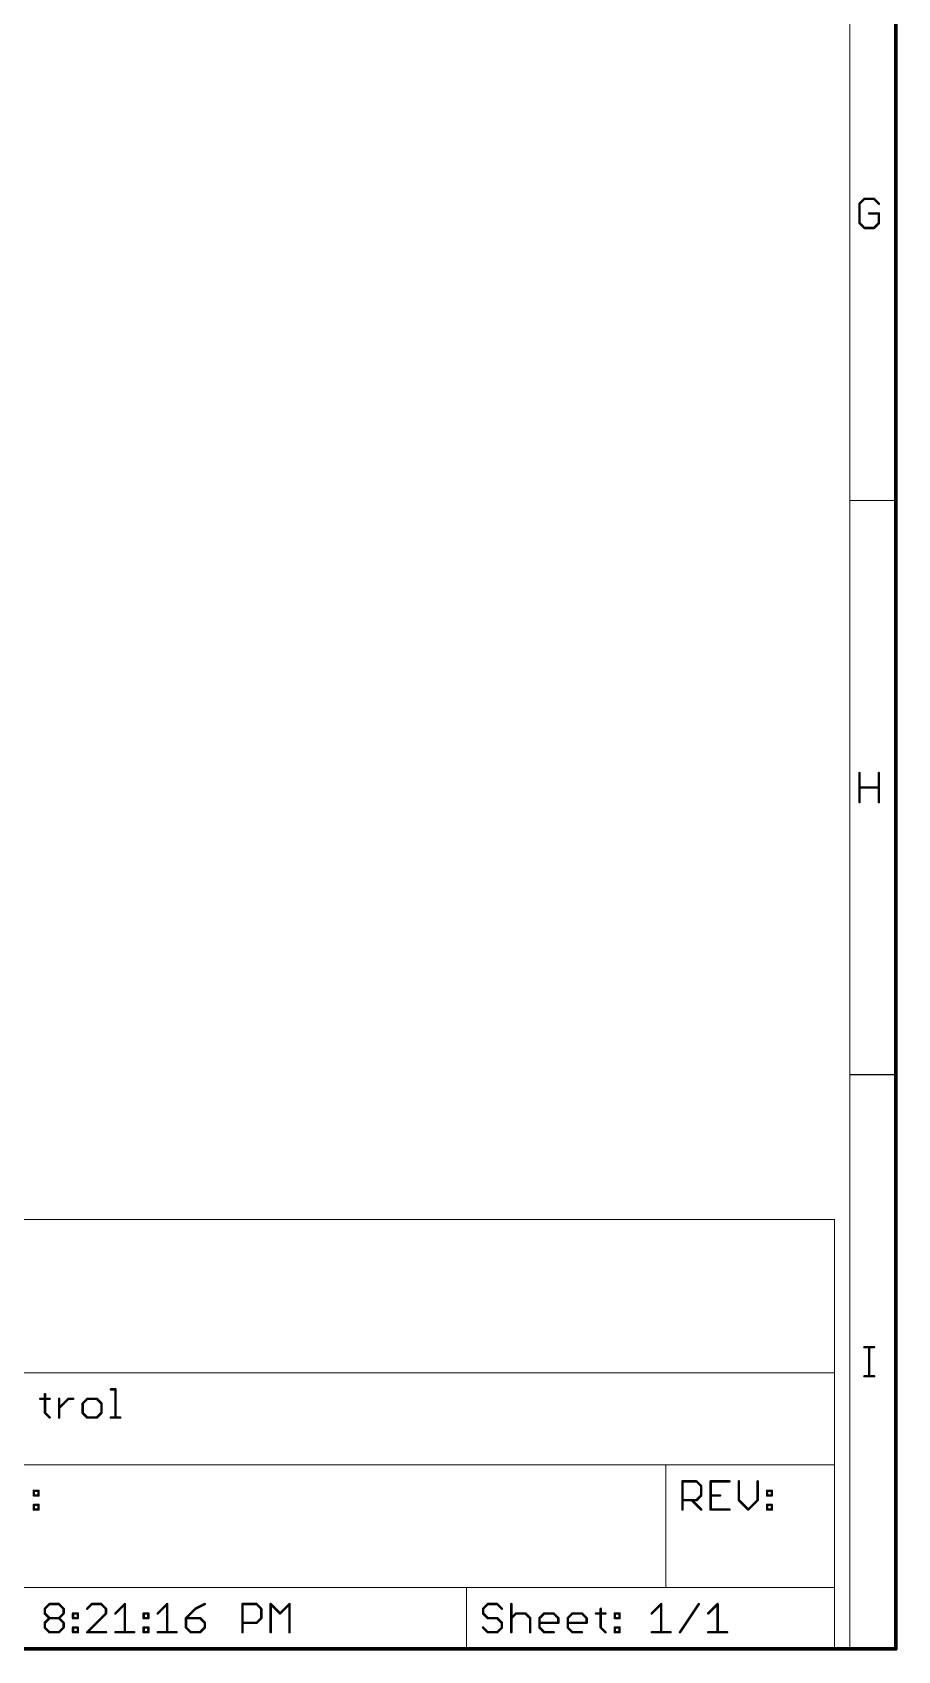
# Model space of a CAD drawing. Extents: x -252 to 307, y -160 to 272.
# Drawn here: x 235.8 to 307.5, y -160.2 to -26.1 of the extents above; entities that cross this region are included whole.
import ezdxf

# ---------------------------------------------------------------- set-up
doc = ezdxf.new("R2010")
doc.units = 0
doc.layers.add('94', color=14, linetype='CONTINUOUS')

msp = doc.modelspace()

# ---------------------------------------------------------------- linework, layer by layer
at = {"layer": '94'}
for points, const_width in [([(307.34, -160.02), (307.34, 271.78)], 0.3), ([(303.53, -160.02), (303.53, 267.97)], 0.1), ([(304.7364, -39.9284), (304.335, -40.3299)], 0.2032), ([(305.5394, -39.9284), (304.7364, -39.9284)], 0.2032), ([(305.9409, -40.3299), (305.5394, -39.9284)], 0.2032), ([(304.335, -40.3299), (304.335, -41.9358)], 0.2032), ([(305.9409, -41.1329), (305.1379, -41.1329)], 0.2032), ([(305.9409, -41.9358), (305.9409, -41.1329)], 0.2032), ([(304.335, -41.9358), (304.7364, -42.3373)], 0.2032), ([(304.7364, -42.3373), (305.5394, -42.3373)], 0.2032), ([(305.5394, -42.3373), (305.9409, -41.9358)], 0.2032), ([(307.34, -64.9111), (303.53, -64.9111)], 0.1), ([(304.335, -89.8917), (304.335, -87.4829)], 0.2032), ([(305.9409, -87.4829), (305.9409, -89.8917)], 0.2032), ([(304.335, -88.6873), (305.9409, -88.6873)], 0.2032), ([(307.34, -112.4656), (303.53, -112.4656)], 0.1), ([(302.26, -124.46), (200.66, -124.46)], 0.1016), ([(302.26, -124.46), (302.26, -137.16)], 0.1016), ([(304.7355, -135.0373), (305.5385, -135.0373)], 0.2032), ([(305.137, -137.4462), (305.137, -135.0373)], 0.2032), ([(200.66, -137.16), (302.26, -137.16)], 0.1016), ([(302.26, -137.16), (302.26, -144.78)], 0.1016), ([(304.7355, -137.4462), (305.5385, -137.4462)], 0.2032), ([(236.4724, -139.3092), (237.252, -139.3092)], 0.2032), ([(236.8622, -138.9194), (236.8622, -140.4786)], 0.2032), ([(238.0316, -140.8684), (238.0316, -139.3092)], 0.2032), ([(238.0316, -140.0888), (238.8112, -139.3092)], 0.2032), ([(238.8112, -139.3092), (239.201, -139.3092)], 0.2032), ([(240.3704, -139.3092), (239.9806, -139.699)], 0.2032), ([(241.15, -139.3092), (240.3704, -139.3092)], 0.2032), ([(241.5398, -139.699), (241.15, -139.3092)], 0.2032), ([(242.3194, -138.5296), (242.7092, -138.5296)], 0.2032), ([(242.7092, -138.5296), (242.7092, -140.8684)], 0.2032), ([(236.8622, -140.4786), (237.252, -140.8684)], 0.2032), ([(239.9806, -139.699), (239.9806, -140.4786)], 0.2032), ([(239.9806, -140.4786), (240.3704, -140.8684)], 0.2032), ([(241.15, -140.8684), (241.5398, -140.4786)], 0.2032), ([(241.5398, -140.4786), (241.5398, -139.699)], 0.2032), ([(240.3704, -140.8684), (241.15, -140.8684)], 0.2032), ([(242.3194, -140.8684), (243.099, -140.8684)], 0.2032), ([(288.29, -144.78), (200.66, -144.78)], 0.1016), ([(302.26, -144.78), (288.29, -144.78)], 0.1016), ([(288.29, -144.78), (288.29, -154.94)], 0.1016), ([(302.26, -144.78), (302.26, -154.94)], 0.1016), ([(289.6616, -148.4884), (289.6616, -146.1496)], 0.2032), ([(289.6616, -146.1496), (290.831, -146.1496)], 0.2032), ([(290.831, -146.1496), (291.2208, -146.5394)], 0.2032), ([(293.5596, -146.1496), (292.0004, -146.1496)], 0.2032), ([(292.0004, -146.1496), (292.0004, -148.4884)], 0.2032), ([(294.3392, -146.1496), (294.3392, -147.7088)], 0.2032), ([(295.8984, -147.7088), (295.8984, -146.1496)], 0.2032), ([(235.9442, -146.9292), (236.334, -146.9292)], 0.2032), ([(235.9442, -147.319), (235.9442, -146.9292)], 0.2032), ([(236.334, -147.319), (235.9442, -147.319)], 0.2032), ([(236.334, -146.9292), (236.334, -147.319)], 0.2032), ([(291.2208, -147.319), (290.831, -147.7088)], 0.2032), ([(291.2208, -146.5394), (291.2208, -147.319)], 0.2032), ([(292.0004, -147.319), (292.78, -147.319)], 0.2032), ([(296.678, -146.9292), (297.0678, -146.9292)], 0.2032), ([(296.678, -147.319), (296.678, -146.9292)], 0.2032), ([(297.0678, -147.319), (296.678, -147.319)], 0.2032), ([(297.0678, -146.9292), (297.0678, -147.319)], 0.2032), ([(235.9442, -148.0986), (236.334, -148.0986)], 0.2032), ([(235.9442, -148.4884), (235.9442, -148.0986)], 0.2032), ([(236.334, -148.4884), (235.9442, -148.4884)], 0.2032), ([(236.334, -148.0986), (236.334, -148.4884)], 0.2032), ([(290.831, -147.7088), (289.6616, -147.7088)], 0.2032), ([(290.4412, -147.7088), (291.2208, -148.4884)], 0.2032), ([(292.0004, -148.4884), (293.5596, -148.4884)], 0.2032), ([(294.3392, -147.7088), (295.1188, -148.4884)], 0.2032), ([(295.1188, -148.4884), (295.8984, -147.7088)], 0.2032), ([(296.678, -148.0986), (297.0678, -148.0986)], 0.2032), ([(296.678, -148.4884), (296.678, -148.0986)], 0.2032), ([(297.0678, -148.4884), (296.678, -148.4884)], 0.2032), ([(297.0678, -148.0986), (297.0678, -148.4884)], 0.2032), ([(200.66, -154.94), (271.78, -154.94)], 0.1016), ([(271.78, -154.94), (271.78, -160.02)], 0.1016), ([(271.78, -154.94), (288.29, -154.94)], 0.1016), ([(288.29, -154.94), (302.26, -154.94)], 0.1016), ([(302.26, -154.94), (302.26, -160.02)], 0.1016), ([(236.8496, -156.6994), (237.2394, -156.3096)], 0.2032), ([(236.8496, -157.0892), (236.8496, -156.6994)], 0.2032), ([(237.2394, -156.3096), (238.019, -156.3096)], 0.2032), ([(238.019, -156.3096), (238.4088, -156.6994)], 0.2032), ([(238.4088, -156.6994), (238.4088, -157.0892)], 0.2032), ([(240.7476, -156.3096), (240.3578, -156.6994)], 0.2032), ([(241.5272, -156.3096), (240.7476, -156.3096)], 0.2032), ([(241.917, -156.6994), (241.5272, -156.3096)], 0.2032), ([(241.917, -157.0892), (241.917, -156.6994)], 0.2032), ([(242.6966, -157.0892), (243.4762, -156.3096)], 0.2032), ([(243.4762, -156.3096), (243.4762, -158.6484)], 0.2032), ([(246.2048, -157.0892), (246.9844, -156.3096)], 0.2032), ([(246.9844, -156.3096), (246.9844, -158.6484)], 0.2032), ([(249.3231, -156.6994), (248.5436, -157.479)], 0.2032), ([(250.1027, -156.3096), (249.3231, -156.6994)], 0.2032), ([(253.2211, -158.6484), (253.2211, -156.3096)], 0.2032), ([(253.2211, -156.3096), (254.3905, -156.3096)], 0.2032), ([(254.3905, -156.3096), (254.7803, -156.6994)], 0.2032), ([(254.7803, -156.6994), (254.7803, -157.479)], 0.2032), ([(255.5599, -158.6484), (255.5599, -156.3096)], 0.2032), ([(255.5599, -156.3096), (256.3395, -157.0892)], 0.2032), ([(256.3395, -157.0892), (257.1191, -156.3096)], 0.2032), ([(257.1191, -156.3096), (257.1191, -158.6484)], 0.2032), ([(273.5414, -156.3096), (273.1516, -156.6994)], 0.2032), ([(273.1516, -156.6994), (273.1516, -157.0892)], 0.2032), ([(274.321, -156.3096), (273.5414, -156.3096)], 0.2032), ([(274.7108, -156.6994), (274.321, -156.3096)], 0.2032), ([(275.4904, -156.3096), (275.4904, -158.6484)], 0.2032), ([(282.8966, -156.6994), (282.8966, -158.2586)], 0.2032), ([(287.1216, -157.0892), (287.9012, -156.3096)], 0.2032), ([(287.9012, -156.3096), (287.9012, -158.6484)], 0.2032), ([(289.4604, -158.6484), (291.0196, -156.3096)], 0.2032), ([(291.7992, -157.0892), (292.5788, -156.3096)], 0.2032), ([(292.5788, -156.3096), (292.5788, -158.6484)], 0.2032), ([(237.2394, -157.479), (236.8496, -157.0892)], 0.2032), ([(236.8496, -157.8688), (237.2394, -157.479)], 0.2032), ([(236.8496, -158.2586), (236.8496, -157.8688)], 0.2032), ([(237.2394, -157.479), (238.019, -157.479)], 0.2032), ([(238.4088, -157.0892), (238.019, -157.479)], 0.2032), ([(238.019, -157.479), (238.4088, -157.8688)], 0.2032), ([(238.4088, -157.8688), (238.4088, -158.2586)], 0.2032), ([(239.1884, -157.0892), (239.5782, -157.0892)], 0.2032), ([(239.1884, -157.479), (239.1884, -157.0892)], 0.2032), ([(239.5782, -157.479), (239.1884, -157.479)], 0.2032), ([(239.5782, -157.0892), (239.5782, -157.479)], 0.2032), ([(240.3578, -158.6484), (241.917, -157.0892)], 0.2032), ([(245.0354, -157.0892), (245.4252, -157.0892)], 0.2032), ([(245.0354, -157.479), (245.0354, -157.0892)], 0.2032), ([(245.4252, -157.479), (245.0354, -157.479)], 0.2032), ([(245.4252, -157.0892), (245.4252, -157.479)], 0.2032), ([(248.5436, -157.479), (248.5436, -158.2586)], 0.2032), ([(249.7129, -157.479), (248.5436, -157.479)], 0.2032), ([(250.1027, -157.8688), (249.7129, -157.479)], 0.2032), ([(250.1027, -158.2586), (250.1027, -157.8688)], 0.2032), ([(254.3905, -157.8688), (253.2211, -157.8688)], 0.2032), ([(254.7803, -157.479), (254.3905, -157.8688)], 0.2032), ([(273.1516, -157.0892), (273.5414, -157.479)], 0.2032), ([(273.5414, -157.479), (274.321, -157.479)], 0.2032), ([(274.321, -157.479), (274.7108, -157.8688)], 0.2032), ([(274.7108, -157.8688), (274.7108, -158.2586)], 0.2032), ([(275.4904, -157.479), (275.8802, -157.0892)], 0.2032), ([(275.8802, -157.0892), (276.6598, -157.0892)], 0.2032), ([(276.6598, -157.0892), (277.0496, -157.479)], 0.2032), ([(277.0496, -157.479), (277.0496, -158.6484)], 0.2032), ([(277.8292, -157.479), (278.219, -157.0892)], 0.2032), ([(277.8292, -158.2586), (277.8292, -157.479)], 0.2032), ([(279.3884, -157.8688), (277.8292, -157.8688)], 0.2032), ([(278.219, -157.0892), (278.9986, -157.0892)], 0.2032), ([(278.9986, -157.0892), (279.3884, -157.479)], 0.2032), ([(279.3884, -157.479), (279.3884, -157.8688)], 0.2032), ([(280.168, -157.479), (280.5578, -157.0892)], 0.2032), ([(280.168, -158.2586), (280.168, -157.479)], 0.2032), ([(281.7272, -157.8688), (280.168, -157.8688)], 0.2032), ([(280.5578, -157.0892), (281.3374, -157.0892)], 0.2032), ([(281.3374, -157.0892), (281.7272, -157.479)], 0.2032), ([(281.7272, -157.479), (281.7272, -157.8688)], 0.2032), ([(282.5068, -157.0892), (283.2864, -157.0892)], 0.2032), ([(284.066, -157.0892), (284.4558, -157.0892)], 0.2032), ([(284.066, -157.479), (284.066, -157.0892)], 0.2032), ([(284.4558, -157.479), (284.066, -157.479)], 0.2032), ([(284.4558, -157.0892), (284.4558, -157.479)], 0.2032), ([(237.2394, -158.6484), (236.8496, -158.2586)], 0.2032), ([(238.019, -158.6484), (237.2394, -158.6484)], 0.2032), ([(238.4088, -158.2586), (238.019, -158.6484)], 0.2032), ([(239.1884, -158.2586), (239.5782, -158.2586)], 0.2032), ([(239.1884, -158.6484), (239.1884, -158.2586)], 0.2032), ([(239.5782, -158.6484), (239.1884, -158.6484)], 0.2032), ([(239.5782, -158.2586), (239.5782, -158.6484)], 0.2032), ([(241.917, -158.6484), (240.3578, -158.6484)], 0.2032), ([(242.6966, -158.6484), (244.2558, -158.6484)], 0.2032), ([(245.0354, -158.2586), (245.4252, -158.2586)], 0.2032), ([(245.0354, -158.6484), (245.0354, -158.2586)], 0.2032), ([(245.4252, -158.6484), (245.0354, -158.6484)], 0.2032), ([(245.4252, -158.2586), (245.4252, -158.6484)], 0.2032), ([(246.2048, -158.6484), (247.764, -158.6484)], 0.2032), ([(248.5436, -158.2586), (248.9333, -158.6484)], 0.2032), ([(248.9333, -158.6484), (249.7129, -158.6484)], 0.2032), ([(249.7129, -158.6484), (250.1027, -158.2586)], 0.2032), ([(273.5414, -158.6484), (273.1516, -158.2586)], 0.2032), ([(274.321, -158.6484), (273.5414, -158.6484)], 0.2032), ([(274.7108, -158.2586), (274.321, -158.6484)], 0.2032), ([(278.219, -158.6484), (277.8292, -158.2586)], 0.2032), ([(278.9986, -158.6484), (278.219, -158.6484)], 0.2032), ([(280.5578, -158.6484), (280.168, -158.2586)], 0.2032), ([(281.3374, -158.6484), (280.5578, -158.6484)], 0.2032), ([(282.8966, -158.2586), (283.2864, -158.6484)], 0.2032), ([(284.066, -158.2586), (284.4558, -158.2586)], 0.2032), ([(284.066, -158.6484), (284.066, -158.2586)], 0.2032), ([(284.4558, -158.6484), (284.066, -158.6484)], 0.2032), ([(284.4558, -158.2586), (284.4558, -158.6484)], 0.2032), ([(287.1216, -158.6484), (288.6808, -158.6484)], 0.2032), ([(291.7992, -158.6484), (293.3584, -158.6484)], 0.2032), ([(-251.46, -160.02), (307.34, -160.02)], 0.3), ([(200.66, -160.02), (271.78, -160.02)], 0.1016), ([(271.78, -160.02), (302.26, -160.02)], 0.1016)]:
    msp.add_lwpolyline(points, dxfattribs=dict(at, const_width=const_width))
for points, const_width in [([(304.7364, -39.8776, 1), (304.7364, -39.9792)], 0.1016), ([(304.7724, -39.9643, 1), (304.7005, -39.8925)], 0.1016), ([(305.5753, -39.8925, 1), (305.5035, -39.9643)], 0.1016), ([(305.5394, -39.9792, 1), (305.5394, -39.8776)], 0.1016), ([(304.3858, -40.3299, 1), (304.2842, -40.3299)], 0.1016), ([(304.2991, -40.294, 1), (304.3709, -40.3658)], 0.1016), ([(305.1379, -41.0821, 1), (305.1379, -41.1837)], 0.1016), ([(305.9917, -41.1329, 1), (305.8901, -41.1329)], 0.1016), ([(305.905, -40.3658, 1), (305.9768, -40.294)], 0.1016), ([(305.9409, -41.1837, 1), (305.9409, -41.0821)], 0.1016), ([(304.3709, -41.8999, 1), (304.2991, -41.9717)], 0.1016), ([(304.2842, -41.9358, 1), (304.3858, -41.9358)], 0.1016), ([(304.7364, -42.2865, 1), (304.7364, -42.3881)], 0.1016), ([(304.7005, -42.3732, 1), (304.7724, -42.3014)], 0.1016), ([(305.5035, -42.3014, 1), (305.5753, -42.3732)], 0.1016), ([(305.5394, -42.3881, 1), (305.5394, -42.2865)], 0.1016), ([(305.8901, -41.9358, 1), (305.9917, -41.9358)], 0.1016), ([(305.9768, -41.9717, 1), (305.905, -41.8999)], 0.1016), ([(303.53, -64.8861, 1), (303.53, -64.9361)], 0.05), ([(307.34, -64.9361, 1), (307.34, -64.8861)], 0.05), ([(304.3858, -87.4829, 1), (304.2842, -87.4829)], 0.1016), ([(305.9917, -87.4829, 1), (305.8901, -87.4829)], 0.1016), ([(304.335, -88.6365, 1), (304.335, -88.7381)], 0.1016), ([(305.9409, -88.7381, 1), (305.9409, -88.6365)], 0.1016), ([(304.2842, -89.8917, 1), (304.3858, -89.8917)], 0.1016), ([(305.8901, -89.8917, 1), (305.9917, -89.8917)], 0.1016), ([(303.53, -112.4406, 1), (303.53, -112.4906)], 0.05), ([(307.34, -112.4906, 1), (307.34, -112.4406)], 0.05), ([(302.2854, -124.46, 1), (302.2346, -124.46)], 0.0508), ([(302.26, -124.4854, 1), (302.26, -124.4346)], 0.0508), ([(304.7355, -134.9865, 1), (304.7355, -135.0881)], 0.1016), ([(305.1878, -135.0373, 1), (305.0862, -135.0373)], 0.1016), ([(305.5385, -135.0881, 1), (305.5385, -134.9865)], 0.1016), ([(302.2854, -137.16, 1), (302.2346, -137.16)], 0.0508), ([(302.2346, -137.16, 1), (302.2854, -137.16)], 0.0508), ([(302.26, -137.1854, 1), (302.26, -137.1346)], 0.0508), ([(304.7355, -137.3954, 1), (304.7355, -137.497)], 0.1016), ([(305.0862, -137.4462, 1), (305.1878, -137.4462)], 0.1016), ([(305.5385, -137.497, 1), (305.5385, -137.3954)], 0.1016), ([(236.4724, -139.2584, 1), (236.4724, -139.36)], 0.1016), ([(236.913, -138.9194, 1), (236.8114, -138.9194)], 0.1016), ([(237.252, -139.36, 1), (237.252, -139.2584)], 0.1016), ([(238.0824, -139.3092, 1), (237.9808, -139.3092)], 0.1016), ([(238.8112, -139.2584, 1), (238.8112, -139.36)], 0.1016), ([(238.8471, -139.3451, 1), (238.7752, -139.2733)], 0.1016), ([(239.201, -139.36, 1), (239.201, -139.2584)], 0.1016), ([(240.3704, -139.2584, 1), (240.3704, -139.36)], 0.1016), ([(240.4063, -139.3451, 1), (240.3344, -139.2733)], 0.1016), ([(241.1859, -139.2733, 1), (241.114, -139.3451)], 0.1016), ([(241.15, -139.36, 1), (241.15, -139.2584)], 0.1016), ([(242.3194, -138.4788, 1), (242.3194, -138.5804)], 0.1016), ([(242.76, -138.5296, 1), (242.6584, -138.5296)], 0.1016), ([(242.7092, -138.5804, 1), (242.7092, -138.4788)], 0.1016), ([(236.8981, -140.4427, 1), (236.8263, -140.5145)], 0.1016), ([(236.8114, -140.4786, 1), (236.913, -140.4786)], 0.1016), ([(237.9957, -140.0529, 1), (238.0675, -140.1247)], 0.1016), ([(239.9446, -139.6631, 1), (240.0165, -139.7349)], 0.1016), ([(240.0165, -140.4427, 1), (239.9446, -140.5145)], 0.1016), ([(240.0314, -139.699, 1), (239.9298, -139.699)], 0.1016), ([(239.9298, -140.4786, 1), (240.0314, -140.4786)], 0.1016), ([(241.5906, -139.699, 1), (241.489, -139.699)], 0.1016), ([(241.489, -140.4786, 1), (241.5906, -140.4786)], 0.1016), ([(241.5038, -139.7349, 1), (241.5757, -139.6631)], 0.1016), ([(241.5757, -140.5145, 1), (241.5038, -140.4427)], 0.1016), ([(237.2161, -140.9043, 1), (237.2879, -140.8325)], 0.1016), ([(237.9808, -140.8684, 1), (238.0824, -140.8684)], 0.1016), ([(240.3704, -140.8176, 1), (240.3704, -140.9192)], 0.1016), ([(240.3344, -140.9043, 1), (240.4063, -140.8325)], 0.1016), ([(241.114, -140.8325, 1), (241.1859, -140.9043)], 0.1016), ([(241.15, -140.9192, 1), (241.15, -140.8176)], 0.1016), ([(242.3194, -140.8176, 1), (242.3194, -140.9192)], 0.1016), ([(242.6584, -140.8684, 1), (242.76, -140.8684)], 0.1016), ([(243.099, -140.9192, 1), (243.099, -140.8176)], 0.1016), ([(288.29, -144.7546, 1), (288.29, -144.8054)], 0.0508), ([(288.3154, -144.78, 1), (288.2646, -144.78)], 0.0508), ([(288.29, -144.8054, 1), (288.29, -144.7546)], 0.0508), ([(302.2854, -144.78, 1), (302.2346, -144.78)], 0.0508), ([(302.26, -144.8054, 1), (302.26, -144.7546)], 0.0508), ([(289.7124, -146.1496, 1), (289.6108, -146.1496)], 0.1016), ([(289.6616, -146.0988, 1), (289.6616, -146.2004)], 0.1016), ([(290.8669, -146.1137, 1), (290.7951, -146.1855)], 0.1016), ([(290.831, -146.2004, 1), (290.831, -146.0988)], 0.1016), ([(292.0004, -146.0988, 1), (292.0004, -146.2004)], 0.1016), ([(292.0512, -146.1496, 1), (291.9496, -146.1496)], 0.1016), ([(293.5596, -146.2004, 1), (293.5596, -146.0988)], 0.1016), ([(294.39, -146.1496, 1), (294.2884, -146.1496)], 0.1016), ([(295.9492, -146.1496, 1), (295.8476, -146.1496)], 0.1016), ([(302.2346, -144.78, 1), (302.2854, -144.78)], 0.0508), ([(235.9442, -146.8784, 1), (235.9442, -146.98)], 0.1016), ([(235.995, -146.9292, 1), (235.8934, -146.9292)], 0.1016), ([(235.9442, -147.2682, 1), (235.9442, -147.3698)], 0.1016), ([(235.8934, -147.319, 1), (235.995, -147.319)], 0.1016), ([(236.3848, -146.9292, 1), (236.2832, -146.9292)], 0.1016), ([(236.2832, -147.319, 1), (236.3848, -147.319)], 0.1016), ([(236.334, -146.98, 1), (236.334, -146.8784)], 0.1016), ([(236.334, -147.3698, 1), (236.334, -147.2682)], 0.1016), ([(291.2716, -146.5394, 1), (291.17, -146.5394)], 0.1016), ([(291.17, -147.319, 1), (291.2716, -147.319)], 0.1016), ([(291.1849, -146.5753, 1), (291.2567, -146.5035)], 0.1016), ([(291.2567, -147.3549, 1), (291.1849, -147.2831)], 0.1016), ([(292.0004, -147.2682, 1), (292.0004, -147.3698)], 0.1016), ([(292.78, -147.3698, 1), (292.78, -147.2682)], 0.1016), ([(296.678, -146.8784, 1), (296.678, -146.98)], 0.1016), ([(296.7288, -146.9292, 1), (296.6272, -146.9292)], 0.1016), ([(296.678, -147.2682, 1), (296.678, -147.3698)], 0.1016), ([(296.6272, -147.319, 1), (296.7288, -147.319)], 0.1016), ([(297.1186, -146.9292, 1), (297.017, -146.9292)], 0.1016), ([(297.017, -147.319, 1), (297.1186, -147.319)], 0.1016), ([(297.0678, -146.98, 1), (297.0678, -146.8784)], 0.1016), ([(297.0678, -147.3698, 1), (297.0678, -147.2682)], 0.1016), ([(235.9442, -148.0478, 1), (235.9442, -148.1494)], 0.1016), ([(235.995, -148.0986, 1), (235.8934, -148.0986)], 0.1016), ([(235.9442, -148.4376, 1), (235.9442, -148.5392)], 0.1016), ([(235.8934, -148.4884, 1), (235.995, -148.4884)], 0.1016), ([(236.3848, -148.0986, 1), (236.2832, -148.0986)], 0.1016), ([(236.2832, -148.4884, 1), (236.3848, -148.4884)], 0.1016), ([(236.334, -148.1494, 1), (236.334, -148.0478)], 0.1016), ([(236.334, -148.5392, 1), (236.334, -148.4376)], 0.1016), ([(289.6616, -147.658, 1), (289.6616, -147.7596)], 0.1016), ([(289.6108, -148.4884, 1), (289.7124, -148.4884)], 0.1016), ([(290.4771, -147.6729, 1), (290.4053, -147.7447)], 0.1016), ([(290.7951, -147.6729, 1), (290.8669, -147.7447)], 0.1016), ([(290.831, -147.7596, 1), (290.831, -147.658)], 0.1016), ([(291.1849, -148.5243, 1), (291.2567, -148.4525)], 0.1016), ([(292.0004, -148.4376, 1), (292.0004, -148.5392)], 0.1016), ([(291.9496, -148.4884, 1), (292.0512, -148.4884)], 0.1016), ([(293.5596, -148.5392, 1), (293.5596, -148.4376)], 0.1016), ([(294.3751, -147.6729, 1), (294.3033, -147.7447)], 0.1016), ([(294.2884, -147.7088, 1), (294.39, -147.7088)], 0.1016), ([(295.0829, -148.4525, 1), (295.1547, -148.5243)], 0.1016), ([(295.0829, -148.5243, 1), (295.1547, -148.4525)], 0.1016), ([(295.8476, -147.7088, 1), (295.9492, -147.7088)], 0.1016), ([(295.9343, -147.7447, 1), (295.8625, -147.6729)], 0.1016), ([(296.678, -148.0478, 1), (296.678, -148.1494)], 0.1016), ([(296.7288, -148.0986, 1), (296.6272, -148.0986)], 0.1016), ([(296.678, -148.4376, 1), (296.678, -148.5392)], 0.1016), ([(296.6272, -148.4884, 1), (296.7288, -148.4884)], 0.1016), ([(297.1186, -148.0986, 1), (297.017, -148.0986)], 0.1016), ([(297.017, -148.4884, 1), (297.1186, -148.4884)], 0.1016), ([(297.0678, -148.1494, 1), (297.0678, -148.0478)], 0.1016), ([(297.0678, -148.5392, 1), (297.0678, -148.4376)], 0.1016), ([(271.8054, -154.94, 1), (271.7546, -154.94)], 0.0508), ([(271.78, -154.9146, 1), (271.78, -154.9654)], 0.0508), ([(271.78, -154.9654, 1), (271.78, -154.9146)], 0.0508), ([(288.29, -154.9146, 1), (288.29, -154.9654)], 0.0508), ([(288.2646, -154.94, 1), (288.3154, -154.94)], 0.0508), ([(288.29, -154.9654, 1), (288.29, -154.9146)], 0.0508), ([(302.2854, -154.94, 1), (302.2346, -154.94)], 0.0508), ([(302.2346, -154.94, 1), (302.2854, -154.94)], 0.0508), ([(302.26, -154.9654, 1), (302.26, -154.9146)], 0.0508), ([(236.8136, -156.6635, 1), (236.8855, -156.7353)], 0.1016), ([(236.9004, -156.6994, 1), (236.7988, -156.6994)], 0.1016), ([(237.2394, -156.2588, 1), (237.2394, -156.3604)], 0.1016), ([(237.2753, -156.3455, 1), (237.2034, -156.2737)], 0.1016), ([(238.0549, -156.2737, 1), (237.983, -156.3455)], 0.1016), ([(238.019, -156.3604, 1), (238.019, -156.2588)], 0.1016), ([(238.4596, -156.6994, 1), (238.358, -156.6994)], 0.1016), ([(238.3728, -156.7353, 1), (238.4447, -156.6635)], 0.1016), ([(240.3218, -156.6635, 1), (240.3937, -156.7353)], 0.1016), ([(240.7476, -156.2588, 1), (240.7476, -156.3604)], 0.1016), ([(240.7835, -156.3455, 1), (240.7116, -156.2737)], 0.1016), ([(241.5631, -156.2737, 1), (241.4912, -156.3455)], 0.1016), ([(241.5272, -156.3604, 1), (241.5272, -156.2588)], 0.1016), ([(241.9678, -156.6994, 1), (241.8662, -156.6994)], 0.1016), ([(241.881, -156.7353, 1), (241.9529, -156.6635)], 0.1016), ([(243.527, -156.3096, 1), (243.4254, -156.3096)], 0.1016), ([(243.5121, -156.3455, 1), (243.4402, -156.2737)], 0.1016), ([(247.0352, -156.3096, 1), (246.9335, -156.3096)], 0.1016), ([(247.0203, -156.3455, 1), (246.9484, -156.2737)], 0.1016), ([(249.3004, -156.654, 1), (249.3459, -156.7448)], 0.1016), ([(249.3591, -156.7353, 1), (249.2872, -156.6635)], 0.1016), ([(250.1255, -156.355, 1), (250.08, -156.2642)], 0.1016), ([(253.2719, -156.3096, 1), (253.1703, -156.3096)], 0.1016), ([(253.2211, -156.2588, 1), (253.2211, -156.3604)], 0.1016), ([(254.4265, -156.2737, 1), (254.3546, -156.3455)], 0.1016), ([(254.3905, -156.3604, 1), (254.3905, -156.2588)], 0.1016), ([(254.8311, -156.6994, 1), (254.7295, -156.6994)], 0.1016), ([(254.7444, -156.7353, 1), (254.8163, -156.6635)], 0.1016), ([(255.6107, -156.3096, 1), (255.5091, -156.3096)], 0.1016), ([(255.5959, -156.2737, 1), (255.524, -156.3455)], 0.1016), ([(257.1699, -156.3096, 1), (257.0683, -156.3096)], 0.1016), ([(257.1551, -156.3455, 1), (257.0832, -156.2737)], 0.1016), ([(273.2024, -156.6994, 1), (273.1008, -156.6994)], 0.1016), ([(273.1157, -156.6635, 1), (273.1875, -156.7353)], 0.1016), ([(273.5414, -156.2588, 1), (273.5414, -156.3604)], 0.1016), ([(273.5773, -156.3455, 1), (273.5055, -156.2737)], 0.1016), ([(274.3569, -156.2737, 1), (274.2851, -156.3455)], 0.1016), ([(274.321, -156.3604, 1), (274.321, -156.2588)], 0.1016), ([(274.6749, -156.7353, 1), (274.7467, -156.6635)], 0.1016), ([(275.5412, -156.3096, 1), (275.4396, -156.3096)], 0.1016), ([(282.9474, -156.6994, 1), (282.8458, -156.6994)], 0.1016), ([(287.952, -156.3096, 1), (287.8504, -156.3096)], 0.1016), ([(287.9371, -156.3455, 1), (287.8653, -156.2737)], 0.1016), ([(291.0619, -156.3378, 1), (290.9773, -156.2814)], 0.1016), ([(292.6296, -156.3096, 1), (292.528, -156.3096)], 0.1016), ([(292.6147, -156.3455, 1), (292.5429, -156.2737)], 0.1016), ([(236.8855, -157.0533, 1), (236.8136, -157.1251)], 0.1016), ([(236.8136, -157.8329, 1), (236.8855, -157.9047)], 0.1016), ([(236.7988, -157.0892, 1), (236.9004, -157.0892)], 0.1016), ([(236.9004, -157.8688, 1), (236.7988, -157.8688)], 0.1016), ([(237.2394, -157.4282, 1), (237.2394, -157.5298)], 0.1016), ([(237.2753, -157.5149, 1), (237.2034, -157.4431)], 0.1016), ([(237.2034, -157.5149, 1), (237.2753, -157.4431)], 0.1016), ([(238.0549, -157.4431, 1), (237.983, -157.5149)], 0.1016), ([(237.983, -157.4431, 1), (238.0549, -157.5149)], 0.1016), ([(238.019, -157.5298, 1), (238.019, -157.4282)], 0.1016), ([(238.358, -157.0892, 1), (238.4596, -157.0892)], 0.1016), ([(238.4596, -157.8688, 1), (238.358, -157.8688)], 0.1016), ([(238.4447, -157.1251, 1), (238.3728, -157.0533)], 0.1016), ([(238.3728, -157.9047, 1), (238.4447, -157.8329)], 0.1016), ([(239.1884, -157.0384, 1), (239.1884, -157.14)], 0.1016), ([(239.2392, -157.0892, 1), (239.1376, -157.0892)], 0.1016), ([(239.1884, -157.4282, 1), (239.1884, -157.5298)], 0.1016), ([(239.1376, -157.479, 1), (239.2392, -157.479)], 0.1016), ([(239.629, -157.0892, 1), (239.5274, -157.0892)], 0.1016), ([(239.5274, -157.479, 1), (239.629, -157.479)], 0.1016), ([(239.5782, -157.14, 1), (239.5782, -157.0384)], 0.1016), ([(239.5782, -157.5298, 1), (239.5782, -157.4282)], 0.1016), ([(241.8662, -157.0892, 1), (241.9678, -157.0892)], 0.1016), ([(241.9529, -157.1251, 1), (241.881, -157.0533)], 0.1016), ([(242.6606, -157.0533, 1), (242.7325, -157.1251)], 0.1016), ([(245.0354, -157.0384, 1), (245.0354, -157.14)], 0.1016), ([(245.0862, -157.0892, 1), (244.9846, -157.0892)], 0.1016), ([(245.0354, -157.4282, 1), (245.0354, -157.5298)], 0.1016), ([(244.9846, -157.479, 1), (245.0862, -157.479)], 0.1016), ([(245.476, -157.0892, 1), (245.3744, -157.0892)], 0.1016), ([(245.3744, -157.479, 1), (245.476, -157.479)], 0.1016), ([(245.4252, -157.14, 1), (245.4252, -157.0384)], 0.1016), ([(245.4252, -157.5298, 1), (245.4252, -157.4282)], 0.1016), ([(246.1688, -157.0533, 1), (246.2407, -157.1251)], 0.1016), ([(248.5076, -157.4431, 1), (248.5795, -157.5149)], 0.1016), ([(248.5944, -157.479, 1), (248.4928, -157.479)], 0.1016), ([(248.5436, -157.4282, 1), (248.5436, -157.5298)], 0.1016), ([(249.7489, -157.4431, 1), (249.677, -157.5149)], 0.1016), ([(249.7129, -157.5298, 1), (249.7129, -157.4282)], 0.1016), ([(250.1535, -157.8688, 1), (250.0519, -157.8688)], 0.1016), ([(250.0668, -157.9047, 1), (250.1387, -157.8329)], 0.1016), ([(253.2211, -157.818, 1), (253.2211, -157.9196)], 0.1016), ([(254.3546, -157.8329, 1), (254.4265, -157.9047)], 0.1016), ([(254.3905, -157.9196, 1), (254.3905, -157.818)], 0.1016), ([(254.7295, -157.479, 1), (254.8311, -157.479)], 0.1016), ([(254.8163, -157.5149, 1), (254.7444, -157.4431)], 0.1016), ([(256.3036, -157.0533, 1), (256.3755, -157.1251)], 0.1016), ([(256.3036, -157.1251, 1), (256.3755, -157.0533)], 0.1016), ([(273.1875, -157.0533, 1), (273.1157, -157.1251)], 0.1016), ([(273.1008, -157.0892, 1), (273.2024, -157.0892)], 0.1016), ([(273.5414, -157.4282, 1), (273.5414, -157.5298)], 0.1016), ([(273.5055, -157.5149, 1), (273.5773, -157.4431)], 0.1016), ([(274.3569, -157.4431, 1), (274.2851, -157.5149)], 0.1016), ([(274.321, -157.5298, 1), (274.321, -157.4282)], 0.1016), ([(274.7616, -157.8688, 1), (274.66, -157.8688)], 0.1016), ([(274.6749, -157.9047, 1), (274.7467, -157.8329)], 0.1016), ([(275.4545, -157.4431, 1), (275.5263, -157.5149)], 0.1016), ([(275.8802, -157.0384, 1), (275.8802, -157.14)], 0.1016), ([(275.9161, -157.1251, 1), (275.8443, -157.0533)], 0.1016), ([(276.6957, -157.0533, 1), (276.6239, -157.1251)], 0.1016), ([(276.6598, -157.14, 1), (276.6598, -157.0384)], 0.1016), ([(277.1004, -157.479, 1), (276.9988, -157.479)], 0.1016), ([(277.0137, -157.5149, 1), (277.0855, -157.4431)], 0.1016), ([(277.88, -157.479, 1), (277.7784, -157.479)], 0.1016), ([(277.7933, -157.4431, 1), (277.8651, -157.5149)], 0.1016), ([(277.8292, -157.818, 1), (277.8292, -157.9196)], 0.1016), ([(278.219, -157.0384, 1), (278.219, -157.14)], 0.1016), ([(278.2549, -157.1251, 1), (278.1831, -157.0533)], 0.1016), ([(279.0345, -157.0533, 1), (278.9627, -157.1251)], 0.1016), ([(278.9986, -157.14, 1), (278.9986, -157.0384)], 0.1016), ([(279.4392, -157.479, 1), (279.3376, -157.479)], 0.1016), ([(279.3376, -157.8688, 1), (279.4392, -157.8688)], 0.1016), ([(279.3525, -157.5149, 1), (279.4243, -157.4431)], 0.1016), ([(279.3884, -157.9196, 1), (279.3884, -157.818)], 0.1016), ([(280.2188, -157.479, 1), (280.1172, -157.479)], 0.1016), ([(280.1321, -157.4431, 1), (280.2039, -157.5149)], 0.1016), ([(280.168, -157.818, 1), (280.168, -157.9196)], 0.1016), ([(280.5578, -157.0384, 1), (280.5578, -157.14)], 0.1016), ([(280.5937, -157.1251, 1), (280.5219, -157.0533)], 0.1016), ([(281.3733, -157.0533, 1), (281.3015, -157.1251)], 0.1016), ([(281.3374, -157.14, 1), (281.3374, -157.0384)], 0.1016), ([(281.778, -157.479, 1), (281.6764, -157.479)], 0.1016), ([(281.6764, -157.8688, 1), (281.778, -157.8688)], 0.1016), ([(281.6913, -157.5149, 1), (281.7631, -157.4431)], 0.1016), ([(281.7272, -157.9196, 1), (281.7272, -157.818)], 0.1016), ([(282.5068, -157.0384, 1), (282.5068, -157.14)], 0.1016), ([(283.2864, -157.14, 1), (283.2864, -157.0384)], 0.1016), ([(284.066, -157.0384, 1), (284.066, -157.14)], 0.1016), ([(284.1168, -157.0892, 1), (284.0152, -157.0892)], 0.1016), ([(284.066, -157.4282, 1), (284.066, -157.5298)], 0.1016), ([(284.0152, -157.479, 1), (284.1168, -157.479)], 0.1016), ([(284.5066, -157.0892, 1), (284.405, -157.0892)], 0.1016), ([(284.405, -157.479, 1), (284.5066, -157.479)], 0.1016), ([(284.4558, -157.14, 1), (284.4558, -157.0384)], 0.1016), ([(284.4558, -157.5298, 1), (284.4558, -157.4282)], 0.1016), ([(287.0857, -157.0533, 1), (287.1575, -157.1251)], 0.1016), ([(291.7633, -157.0533, 1), (291.8351, -157.1251)], 0.1016), ([(236.8855, -158.2227, 1), (236.8136, -158.2945)], 0.1016), ([(236.7988, -158.2586, 1), (236.9004, -158.2586)], 0.1016), ([(237.2394, -158.5976, 1), (237.2394, -158.6992)], 0.1016), ([(237.2034, -158.6843, 1), (237.2753, -158.6125)], 0.1016), ([(237.983, -158.6125, 1), (238.0549, -158.6843)], 0.1016), ([(238.019, -158.6992, 1), (238.019, -158.5976)], 0.1016), ([(238.358, -158.2586, 1), (238.4596, -158.2586)], 0.1016), ([(238.4447, -158.2945, 1), (238.3728, -158.2227)], 0.1016), ([(239.1884, -158.2078, 1), (239.1884, -158.3094)], 0.1016), ([(239.2392, -158.2586, 1), (239.1376, -158.2586)], 0.1016), ([(239.1884, -158.5976, 1), (239.1884, -158.6992)], 0.1016), ([(239.1376, -158.6484, 1), (239.2392, -158.6484)], 0.1016), ([(239.629, -158.2586, 1), (239.5274, -158.2586)], 0.1016), ([(239.5274, -158.6484, 1), (239.629, -158.6484)], 0.1016), ([(239.5782, -158.3094, 1), (239.5782, -158.2078)], 0.1016), ([(239.5782, -158.6992, 1), (239.5782, -158.5976)], 0.1016), ([(240.3218, -158.6125, 1), (240.3937, -158.6843)], 0.1016), ([(240.3578, -158.5976, 1), (240.3578, -158.6992)], 0.1016), ([(241.917, -158.6992, 1), (241.917, -158.5976)], 0.1016), ([(242.6966, -158.5976, 1), (242.6966, -158.6992)], 0.1016), ([(243.4254, -158.6484, 1), (243.527, -158.6484)], 0.1016), ([(244.2558, -158.6992, 1), (244.2558, -158.5976)], 0.1016), ([(245.0354, -158.2078, 1), (245.0354, -158.3094)], 0.1016), ([(245.0862, -158.2586, 1), (244.9846, -158.2586)], 0.1016), ([(245.0354, -158.5976, 1), (245.0354, -158.6992)], 0.1016), ([(244.9846, -158.6484, 1), (245.0862, -158.6484)], 0.1016), ([(245.476, -158.2586, 1), (245.3744, -158.2586)], 0.1016), ([(245.3744, -158.6484, 1), (245.476, -158.6484)], 0.1016), ([(245.4252, -158.3094, 1), (245.4252, -158.2078)], 0.1016), ([(245.4252, -158.6992, 1), (245.4252, -158.5976)], 0.1016), ([(246.2048, -158.5976, 1), (246.2048, -158.6992)], 0.1016), ([(246.9335, -158.6484, 1), (247.0352, -158.6484)], 0.1016), ([(247.764, -158.6992, 1), (247.764, -158.5976)], 0.1016), ([(248.5795, -158.2227, 1), (248.5076, -158.2945)], 0.1016), ([(248.4928, -158.2586, 1), (248.5944, -158.2586)], 0.1016), ([(248.9333, -158.5976, 1), (248.9333, -158.6992)], 0.1016), ([(248.8974, -158.6843, 1), (248.9693, -158.6125)], 0.1016), ([(249.677, -158.6125, 1), (249.7489, -158.6843)], 0.1016), ([(249.7129, -158.6992, 1), (249.7129, -158.5976)], 0.1016), ([(250.0519, -158.2586, 1), (250.1535, -158.2586)], 0.1016), ([(250.1387, -158.2945, 1), (250.0668, -158.2227)], 0.1016), ([(253.1703, -158.6484, 1), (253.2719, -158.6484)], 0.1016), ([(255.5091, -158.6484, 1), (255.6107, -158.6484)], 0.1016), ([(257.0683, -158.6484, 1), (257.1699, -158.6484)], 0.1016), ([(273.1875, -158.2227, 1), (273.1157, -158.2945)], 0.1016), ([(273.5414, -158.5976, 1), (273.5414, -158.6992)], 0.1016), ([(273.5055, -158.6843, 1), (273.5773, -158.6125)], 0.1016), ([(274.2851, -158.6125, 1), (274.3569, -158.6843)], 0.1016), ([(274.321, -158.6992, 1), (274.321, -158.5976)], 0.1016), ([(274.66, -158.2586, 1), (274.7616, -158.2586)], 0.1016), ([(274.7467, -158.2945, 1), (274.6749, -158.2227)], 0.1016), ([(275.4396, -158.6484, 1), (275.5412, -158.6484)], 0.1016), ([(276.9988, -158.6484, 1), (277.1004, -158.6484)], 0.1016), ([(277.8651, -158.2227, 1), (277.7933, -158.2945)], 0.1016), ([(277.7784, -158.2586, 1), (277.88, -158.2586)], 0.1016), ([(278.219, -158.5976, 1), (278.219, -158.6992)], 0.1016), ([(278.1831, -158.6843, 1), (278.2549, -158.6125)], 0.1016), ([(278.9986, -158.6992, 1), (278.9986, -158.5976)], 0.1016), ([(280.2039, -158.2227, 1), (280.1321, -158.2945)], 0.1016), ([(280.1172, -158.2586, 1), (280.2188, -158.2586)], 0.1016), ([(280.5578, -158.5976, 1), (280.5578, -158.6992)], 0.1016), ([(280.5219, -158.6843, 1), (280.5937, -158.6125)], 0.1016), ([(281.3374, -158.6992, 1), (281.3374, -158.5976)], 0.1016), ([(282.9325, -158.2227, 1), (282.8607, -158.2945)], 0.1016), ([(282.8458, -158.2586, 1), (282.9474, -158.2586)], 0.1016), ([(283.2505, -158.6843, 1), (283.3223, -158.6125)], 0.1016), ([(284.066, -158.2078, 1), (284.066, -158.3094)], 0.1016), ([(284.1168, -158.2586, 1), (284.0152, -158.2586)], 0.1016), ([(284.066, -158.5976, 1), (284.066, -158.6992)], 0.1016), ([(284.0152, -158.6484, 1), (284.1168, -158.6484)], 0.1016), ([(284.5066, -158.2586, 1), (284.405, -158.2586)], 0.1016), ([(284.405, -158.6484, 1), (284.5066, -158.6484)], 0.1016), ([(284.4558, -158.3094, 1), (284.4558, -158.2078)], 0.1016), ([(284.4558, -158.6992, 1), (284.4558, -158.5976)], 0.1016), ([(287.1216, -158.5976, 1), (287.1216, -158.6992)], 0.1016), ([(287.8504, -158.6484, 1), (287.952, -158.6484)], 0.1016), ([(288.6808, -158.6992, 1), (288.6808, -158.5976)], 0.1016), ([(289.4181, -158.6202, 1), (289.5027, -158.6766)], 0.1016), ([(291.7992, -158.5976, 1), (291.7992, -158.6992)], 0.1016), ([(292.528, -158.6484, 1), (292.6296, -158.6484)], 0.1016), ([(293.3584, -158.6992, 1), (293.3584, -158.5976)], 0.1016), ([(271.78, -159.9946, 1), (271.78, -160.0454)], 0.0508), ([(271.7546, -160.02, 1), (271.8054, -160.02)], 0.0508), ([(271.78, -160.0454, 1), (271.78, -159.9946)], 0.0508), ([(302.2346, -160.02, 1), (302.2854, -160.02)], 0.0508), ([(302.26, -160.0454, 1), (302.26, -159.9946)], 0.0508), ([(303.505, -160.02, 1), (303.555, -160.02)], 0.05), ([(307.265, -160.02, 1), (307.415, -160.02)], 0.15), ([(307.34, -160.095, 1), (307.34, -159.945)], 0.15)]:
    msp.add_lwpolyline(points, format="xyb", dxfattribs=dict(at, const_width=const_width))

doc.saveas('drawing.dxf')
